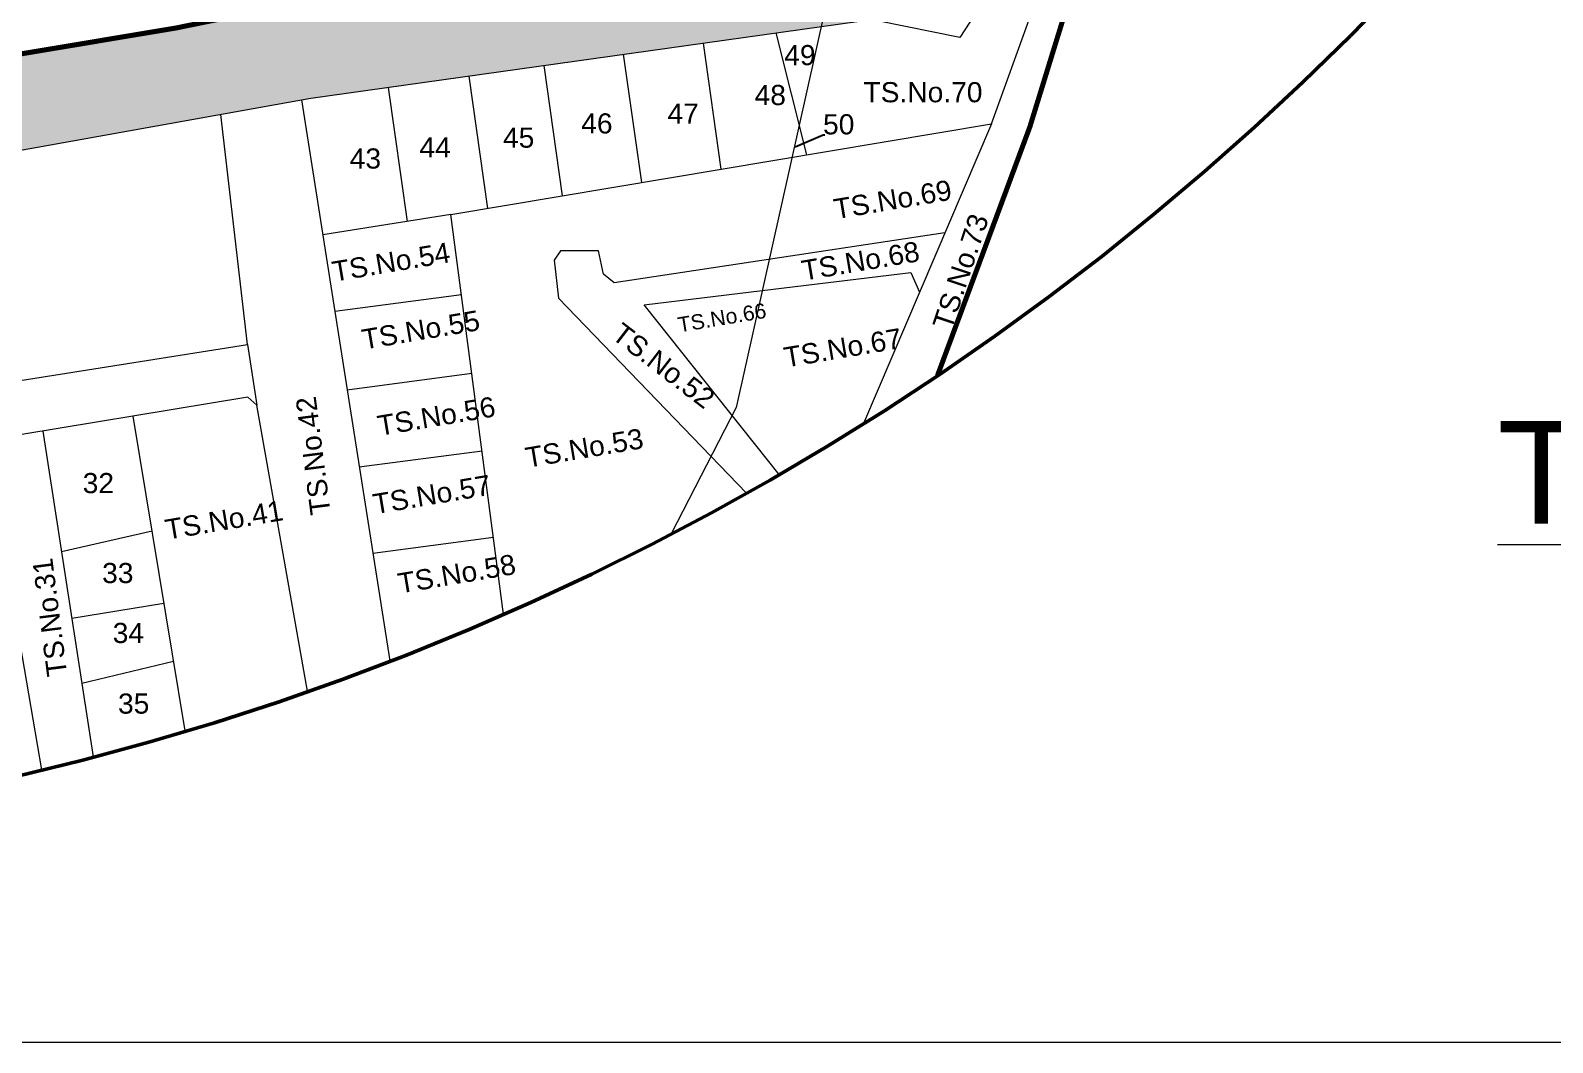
# Model space of a CAD drawing. Header units: metres. Extents: x -1560950 to -1560484, y 42726 to 42890.
# Drawn here: x -1560571.81 to -1560541.62, y 42771.28 to 42791.37 of the extents above; entities that cross this region are included whole.
import ezdxf
from ezdxf import colors
from ezdxf.entities.mleader import LeaderData, LeaderLine
from ezdxf.math import Vec2, Vec3

# ---------------------------------------------------------------- set-up
doc = ezdxf.new("R2010")
doc.units = ezdxf.units.M
doc.header["$LTSCALE"] = 750
doc.header["$MEASUREMENT"] = 0
doc.linetypes.add('ACAD_ISO14W100', pattern=[24, 12, -3, 0, -3, 0, -3, 0, -3])
doc.linetypes.add('DASHEDX2', pattern=[1.5, 1, -0.5])
doc.layers.get('0').update_dxf_attribs({"lineweight": 5})
doc.layers.add('LOCATION_PLAN', color=7, linetype='Continuous', lineweight=0)
doc.styles.get("Standard").update_dxf_attribs({"font": 'arial.ttf'})

msp = doc.modelspace()

# ---------------------------------------------------------------- hatches: boundary and pattern name
at = {"ltscale": 0.1}
h = msp.add_hatch(color=51, dxfattribs=at)
h.dxf.hatch_style = 1
h.paths.add_polyline_path([(-1560543.54558, 42835.07007), (-1560548.85135, 42836.78299), (-1560550.7819, 42838.13878), (-1560555.14342, 42840.32904), (-1560559.86477, 42846.15162), (-1560569.82147, 42854.07455), (-1560571.90894, 42856.88437), (-1560574.55528, 42860.87754), (-1560577.2011, 42866.71842), (-1560577.58194, 42867.55916), (-1560579.15402, 42871.02968), (-1560580.84723, 42874.76045), (-1560581.06609, 42875.24203), (-1560581.28816, 42875.73069), (-1560581.49134, 42876.17777), (-1560581.73328, 42876.71015), (-1560583.03011, 42879.56375), (-1560584.51414, 42885.15105), (-1560586.48114, 42885.10784), (-1560586.01924, 42882.18639), (-1560583.43718, 42873.52239), (-1560583.25776, 42873.08962), (-1560582.22696, 42870.6032), (-1560581.2363, 42868.21361), (-1560580.93614, 42867.48958), (-1560580.61939, 42866.72554), (-1560580.30169, 42865.95921), (-1560579.66444, 42864.71654), (-1560578.72836, 42862.89112), (-1560577.15503, 42859.82303), (-1560576.62843, 42859.09655), (-1560575.12642, 42857.02438), (-1560573.72966, 42855.28144), (-1560574.67943, 42854.70408), (-1560574.68722, 42854.62472), (-1560574.68659, 42854.41013), (-1560576.28326, 42852.22872), (-1560576.42745, 42852.12788), (-1560577.13174, 42851.63425), (-1560577.06878, 42851.41418), (-1560577.50825, 42850.59254), (-1560578.63741, 42850.37952), (-1560579.07007, 42846.79481), (-1560579.61246, 42843.96166), (-1560579.62851, 42843.87779), (-1560579.64058, 42843.81477), (-1560579.64902, 42843.7707), (-1560579.65847, 42843.72131), (-1560579.66244, 42843.70496), (-1560579.66551, 42843.69233), (-1560579.66734, 42843.68476), (-1560579.66964, 42843.6753), (-1560579.79971, 42843.13951), (-1560580.08137, 42842.48078), (-1560580.59267, 42841.5392), (-1560581.03064, 42840.84422), (-1560581.47859, 42840.13339), (-1560582.09023, 42839.16283), (-1560583.01471, 42837.69584), (-1560584.76465, 42834.93843), (-1560585.92737, 42833.09982), (-1560586.25239, 42832.28239), (-1560586.26924, 42832.24), (-1560586.32129, 42832.1091), (-1560586.59055, 42831.4319), (-1560586.78231, 42830.94959), (-1560587.1089, 42830.11617), (-1560588.00539, 42827.7306), (-1560588.77392, 42825.68549), (-1560590.04628, 42823.48868), (-1560590.88803, 42820.88125), (-1560591.78018, 42818.11768), (-1560592.35234, 42816.34535), (-1560592.60293, 42815.56912), (-1560593.43698, 42815.83838), (-1560594.33903, 42812.88647), (-1560594.77853, 42810.6372), (-1560596.01254, 42804.3218), (-1560597.90197, 42798.51987), (-1560598.1659, 42795.41599), (-1560598.37211, 42794.4499), (-1560599.58512, 42788.76697), (-1560600.79905, 42783.07971), (-1560601.89015, 42777.96796), (-1560600.59703, 42777.55503), (-1560598.47678, 42785.55441), (-1560598.14647, 42785.82638), (-1560594.19775, 42785.89955), (-1560593.15069, 42785.91896), (-1560590.7102, 42785.81283), (-1560580.78431, 42787.41185), (-1560568.02886, 42789.69853), (-1560566.42771, 42789.98557), (-1560556.12085, 42791.44471), (-1560551.15054, 42792.15667), (-1560541.93523, 42795.33674), (-1560539.66067, 42798.32078), (-1560550.80988, 42794.7165), (-1560552.58376, 42794.14304), (-1560566.99225, 42791.80799), (-1560568.92103, 42791.41458), (-1560584.07775, 42788.8792), (-1560590.48889, 42787.58884), (-1560597.08174, 42787.64045), (-1560598.0911, 42787.49868), (-1560597.14475, 42792.36366), (-1560596.05325, 42796.57728), (-1560595.94336, 42798.3091), (-1560593.20748, 42808.31831), (-1560589.56567, 42821.12935), (-1560588.90439, 42823.54168), (-1560587.30236, 42827.00945), (-1560587.20988, 42827.26603), (-1560583.86932, 42822.83716), (-1560579.41461, 42822.23541), (-1560573.885, 42822.77063), (-1560570.76327, 42823.31946), (-1560567.70969, 42824.64753), (-1560564.41779, 42825.90212), (-1560560.78428, 42829.09856), (-1560559.52166, 42830.16409), (-1560554.17239, 42834.29195), (-1560551.94181, 42834.05298), (-1560551.76217, 42834.05298), (-1560546.66369, 42832.74259), (-1560546.07844, 42831.31405), (-1560542.2284, 42830.73685), (-1560537.42755, 42827.80138), (-1560529.78015, 42824.7483), (-1560529.5574, 42827.97005), (-1560531.61184, 42828.7853), (-1560535.40326, 42830.60858), (-1560539.20007, 42832.71452)])
h.paths.add_polyline_path([(-1560556.37453, 42836.84168), (-1560563.25129, 42831.035), (-1560566.9649, 42827.86484), (-1560570.00047, 42826.35668), (-1560577.74134, 42825.07556), (-1560579.38535, 42824.90025), (-1560580.61276, 42825.16472), (-1560582.97893, 42825.64358), (-1560586.24128, 42829.95215), (-1560585.31553, 42832.46217), (-1560582.84173, 42836.19454), (-1560579.16295, 42841.51699), (-1560578.87276, 42843.7301), (-1560578.3593, 42846.51696), (-1560578.0147, 42848.38733), (-1560576.64561, 42850.58134), (-1560575.85232, 42851.49279), (-1560574.04823, 42853.86614), (-1560573.21722, 42854.64198), (-1560567.53178, 42849.30176), (-1560556.60965, 42837.32507)], flags=16)
h.paths.add_polyline_path([(-1560589.1331, 42831.33292), (-1560591.78202, 42832.95665), (-1560593.25283, 42833.85822), (-1560595.97725, 42837.46681), (-1560596.84305, 42839.02388), (-1560600.69573, 42843.81924), (-1560602.93602, 42847.91455), (-1560603.78185, 42850.58174), (-1560606.21307, 42854.30119), (-1560606.24901, 42854.40751), (-1560608.68822, 42861.62408), (-1560611.80712, 42864.01279), (-1560613.05504, 42864.71858), (-1560613.87523, 42864.89992), (-1560616.22848, 42865.91324), (-1560618.04044, 42866.69347), (-1560623.91437, 42867.76059), (-1560624.43521, 42867.98369), (-1560626.56684, 42865.59918), (-1560621.93995, 42864.57401), (-1560621.49923, 42864.23648), (-1560618.22369, 42863.28255), (-1560617.52955, 42863.03914), (-1560613.32939, 42861.28096), (-1560611.59634, 42860.04109), (-1560607.51854, 42850.67929), (-1560600.12378, 42839.34067), (-1560596.71253, 42834.81225), (-1560593.51151, 42830.74322), (-1560588.00539, 42827.7306), (-1560587.1089, 42830.11617), (-1560587.02364, 42830.33376)])

# ---------------------------------------------------------------- linework, layer by layer
at = {"color": 30, "linetype": 'ACAD_ISO14W100', "lineweight": 40, "const_width": 0.1}
for points in [[(-1560598.0911, 42787.49868), (-1560597.08174, 42787.64045), (-1560590.78745, 42787.59118), (-1560590.48889, 42787.58884), (-1560584.07775, 42788.8792), (-1560576.1994, 42790.19707), (-1560571.53478, 42790.97736), (-1560568.92103, 42791.41458), (-1560566.56645, 42791.89484), (-1560557.98667, 42793.28773), (-1560552.58376, 42794.14304), (-1560553.00494, 42799.64289), (-1560553.03428, 42801.64407), (-1560553.36285, 42806.18986), (-1560553.32106, 42809.42272), (-1560553.2987, 42813.10712), (-1560553.78642, 42817.88972), (-1560554.3781, 42822.17923)], [(-1560550.80988, 42794.7165), (-1560551.15054, 42792.15667), (-1560551.9843, 42789.4493), (-1560553.8165, 42784.51493)]]:
    msp.add_lwpolyline(points, dxfattribs=at)
at = {"color": 0}
for points in [[(-1560551.97849, 42794.15481), (-1560552.18507, 42793.06092), (-1560553.37287, 42791.22401), (-1560556.04803, 42791.77095), (-1560557.80941, 42783.8804), (-1560559.10003, 42781.3748)], [(-1560598.47678, 42785.55441), (-1560598.14647, 42785.82638), (-1560593.15069, 42785.91896), (-1560590.7102, 42785.81283), (-1560584.02685, 42786.96685), (-1560580.78431, 42787.41185), (-1560566.24386, 42790.01853), (-1560555.03009, 42791.59839), (-1560552.55082, 42791.94768), (-1560551.15054, 42792.15667)], [(-1560562.42153, 42779.78323), (-1560563.46766, 42787.71081), (-1560552.74521, 42789.51261), (-1560551.96821, 42791.65339), (-1560552.328, 42791.98093)], [(-1560556.4057, 42788.8975), (-1560557.01855, 42791.31824)], [(-1560558.10643, 42788.61171), (-1560558.45915, 42791.11528)], [(-1560559.68203, 42788.34695), (-1560560.04065, 42790.89247)], [(-1560562.73314, 42787.83424), (-1560563.10321, 42790.461)], [(-1560561.25576, 42788.0825), (-1560561.62029, 42790.66992)], [(-1560564.33077, 42787.57529), (-1560564.70552, 42790.23526)], [(-1560566.42771, 42789.98557), (-1560564.67955, 42778.85203)], [(-1560581.95838, 42782.84051), (-1560567.50471, 42785.13072), (-1560568.02886, 42789.69853)], [(-1560552.74521, 42789.51261), (-1560555.28184, 42783.56272)], [(-1560563.46766, 42787.71081), (-1560566.0079, 42787.31195)], [(-1560553.66703, 42787.35039), (-1560560.22815, 42786.35577), (-1560560.44046, 42786.53105), (-1560560.54028, 42786.98981), (-1560561.29223, 42786.98981), (-1560561.41866, 42786.80364), (-1560561.33216, 42786.05235), (-1560557.60409, 42782.18388)], [(-1560556.95445, 42782.55417), (-1560559.63221, 42785.9226), (-1560557.29029, 42786.20594), (-1560554.34426, 42786.56237), (-1560554.16951, 42786.17178)], [(-1560565.76911, 42785.79116), (-1560563.25807, 42786.12252)], [(-1560567.50471, 42785.13072), (-1560567.31968, 42783.93122)], [(-1560565.52479, 42784.23513), (-1560563.05206, 42784.56143)], [(-1560566.30982, 42778.25112), (-1560567.31968, 42783.93122), (-1560567.49222, 42784.08496), (-1560572.70435, 42783.22697)], [(-1560568.74139, 42777.4612), (-1560569.77004, 42783.71)], [(-1560571.58363, 42776.69263), (-1560572.70435, 42783.22697), (-1560575.61953, 42782.68722), (-1560575.80556, 42782.65278), (-1560575.63418, 42780.99078)], [(-1560571.56192, 42783.41503), (-1560570.56544, 42776.94923)], [(-1560565.28417, 42782.70268), (-1560562.84919, 42783.024)], [(-1560571.19308, 42781.02175), (-1560569.39587, 42781.43703)], [(-1560565.01566, 42780.99263), (-1560562.62279, 42781.30839)], [(-1560570.98911, 42779.69826), (-1560569.15923, 42779.99949)], [(-1560570.79039, 42778.40885), (-1560568.96958, 42778.8474)]]:
    msp.add_lwpolyline(points, dxfattribs=at)
at = {"color": 6, "linetype": 'DASHEDX2', "lineweight": 50, "ltscale": 20}
msp.add_circle((-1560584.51414, 42830.15105), 55, dxfattribs=at)
at = {"layer": 'LOCATION_PLAN'}
msp.add_lwpolyline([(-1560483.53553, 42771.27671), (-1560646.02836, 42771.27671), (-1560646.02836, 42890.41849), (-1560483.53553, 42890.41849)], close=True, dxfattribs=at)

# ---------------------------------------------------------------- texts
at = {"color": 0}
msp.add_text('%%UTOPO PLAN', height=2.0412, dxfattribs=at).set_placement((-1560542.70678, 42781.57432))
at = {"color": 0, "char_height": 0.4, "attachment_point": 1}
for s, insert, width in [('\\pt0.4;49', (-1560556.85557, 42791.07654), 1.3964977), ('\\pt0.4;48', (-1560557.44355, 42790.28452), 1.3964977), ('\\pt0.4;TS.No.70', (-1560555.28363, 42790.34037), 1.2064898), ('\\pt0.4;47', (-1560559.17168, 42789.91454), 1.3964977), ('\\pt0.4;46', (-1560560.88218, 42789.72073), 1.3964977), ('\\pt0.4;50', (-1560556.08572, 42789.70311), 1.3964977), ('\\pt0.4;44', (-1560564.0908, 42789.24484), 1.3964977), ('\\pt0.4;45', (-1560562.43397, 42789.43883), 1.3964977), ('\\pt0.4;43', (-1560565.4746, 42789.02434), 1.3964977), ('\\pt0.4;32', (-1560570.77096, 42782.58195), 1.3964977), ('\\pt0.4;33', (-1560570.38556, 42780.79714), 1.3964977), ('\\pt0.4;34', (-1560570.17569, 42779.60717), 1.3964977), ('\\pt0.4;35', (-1560570.07046, 42778.20538), 1.3964977)]:
    msp.add_mtext(s, dxfattribs=dict(at, insert=insert, width=width))
at = {"color": 0, "width": 1.2064898, "attachment_point": 1}
for s, insert, char_height, rotation in [('\\pt0.4;TS.No.69', (-1560555.9015, 42788.01217), 0.4, 9.590653), ('\\pt0.4;TS.No.73', (-1560553.92091, 42785.52529), 0.4, 71.509055), ('\\pt0.4;TS.No.54', (-1560565.85236, 42786.77161), 0.4, 9.590653), ('\\pt0.4;TS.No.68', (-1560556.53984, 42786.79158), 0.4, 9.590653), ('\\pt0.3;TS.No.66', (-1560558.98822, 42785.66635), 0.3, 9.590653), ('\\pt0.4;TS.No.55', (-1560565.26227, 42785.42401), 0.4, 9.590653), ('\\pt0.4;TS.No.52', (-1560560.06304, 42785.58904), 0.4, 322.462595), ('\\pt0.4;TS.No.67', (-1560556.89207, 42785.06797), 0.4, 9.590653), ('\\pt0.4;TS.No.42', (-1560566.24893, 42781.72828), 0.4, 97.278755), ('\\pt0.4;TS.No.56', (-1560564.95318, 42783.71144), 0.4, 9.590653), ('\\pt0.4;TS.No.53', (-1560562.01795, 42783.07925), 0.4, 9.590653), ('\\pt0.4;TS.No.57', (-1560565.04344, 42782.1561), 0.4, 9.590653), ('\\pt0.4;TS.No.41', (-1560569.16439, 42781.65041), 0.4, 9.590653), ('\\pt0.4;TS.No.31', (-1560571.47376, 42778.52058), 0.4, 97.278755), ('\\pt0.4;TS.No.58', (-1560564.54925, 42780.58279), 0.4, 9.590653)]:
    msp.add_mtext(s, dxfattribs=dict(at, insert=insert, char_height=char_height, rotation=rotation))

# ---------------------------------------------------------------- leaders
at = {"color": 0}
ml = msp.add_multileader_mtext('Standard', dxfattribs=at)
ml.set_content('')
ml.set_leader_properties()
ml.build(insert=Vec2(0, 0))
ml.multileader.update_dxf_attribs({"dogleg_length": 0.36, "arrow_head_size": 0.018})
ctx = ml.context
ctx.base_point, ctx.char_height, ctx.arrow_head_size, ctx.landing_gap_size, ctx.plane_origin = Vec3(-1560556.04972, 42789.29298), 0.018, 0.018, 0.009, Vec3(-1560556.65584, 42789.04813)
notes = []
notes.append((ctx, [(0, (1, 1, 0), (-1560556.08572, 42789.29298), (1, 0), 0.036, [(0, [(-1560556.65584, 42789.04813)], 0, [])])]))
ctx.mtext.insert, ctx.mtext.flow_direction = Vec3(-1560556.04072, 42789.30198), 5
for ctx, leaders in notes:
    for number, flags, end, landing, length, lines in leaders:
        leader = LeaderData()
        leader.index, (leader.has_last_leader_line, leader.has_dogleg_vector, leader.attachment_direction) = number, flags
        leader.last_leader_point, leader.dogleg_vector, leader.dogleg_length = Vec3(end), Vec3(landing), length
        for number, points, colour, breaks in lines:
            line = LeaderLine()
            line.index, line.vertices, line.color, line.breaks = number, Vec3.list(points), colors.encode_raw_color(colour), breaks
            leader.lines.append(line)
        ctx.leaders.append(leader)

doc.saveas('drawing.dxf')
